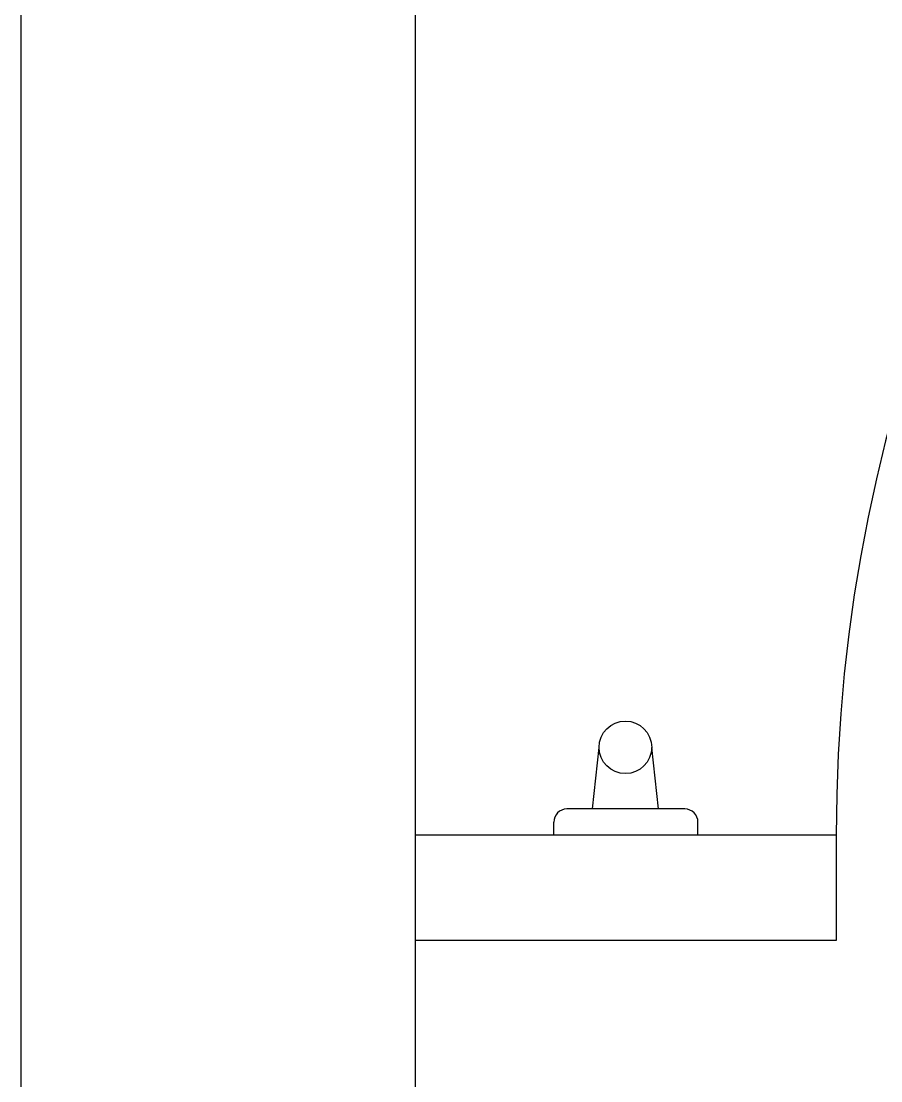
# Model space of a CAD drawing. Header units: inches. Extents: x 542650 to 544515, y 9574150 to 9574595.
# Drawn here: x 542787.9659 to 542788.2929, y 9574244.0393 to 9574244.4426 of the extents above; entities that cross this region are included whole.
import ezdxf

# ---------------------------------------------------------------- set-up
doc = ezdxf.new("R2010")
doc.units = ezdxf.units.IN
doc.header["$MEASUREMENT"] = 0
doc.layers.add('I-ARQ', color=8, linetype='Continuous')

msp = doc.modelspace()

# ---------------------------------------------------------------- linework, layer by layer
at = {"layer": 'I-ARQ'}
for p, q in [((542787.9659, 9574240.3134), (542787.9659, 9574244.9509)), ((542788.1159, 9574244.23939), (542788.1159, 9574244.9509)), ((542788.1159, 9574241.5384), (542788.1159, 9574244.23939)), ((542788.1832, 9574244.14279), (542788.18573, 9574244.16625)), ((542788.20826, 9574244.14279), (542788.20573, 9574244.16625)), ((542788.21832, 9574244.14279), (542788.17349, 9574244.14279)), ((542788.16849, 9574244.13279), (542788.16849, 9574244.13779)), ((542788.22332, 9574244.13279), (542788.22332, 9574244.13779)), ((542788.2759, 9574244.13279), (542788.1159, 9574244.13279)), ((542788.22332, 9574244.13279), (542788.16849, 9574244.13279)), ((542788.2759, 9574244.13279), (542788.2759, 9574244.09279)), ((542788.2759, 9574244.09279), (542788.1159, 9574244.09279))]:
    msp.add_line(p, q, dxfattribs=at)
msp.add_circle((542788.19573, 9574244.16625), 0.01, dxfattribs=at)
for centre, radius, start, end in [((542788.87749, 9574244.13306), 0.60159, 90.15105, 180.02584), ((542788.17349, 9574244.13779), 0.005, 90, 180), ((542788.21832, 9574244.13779), 0.005, 0, 90)]:
    msp.add_arc(centre, radius, start, end, dxfattribs=at)

doc.saveas('drawing.dxf')
